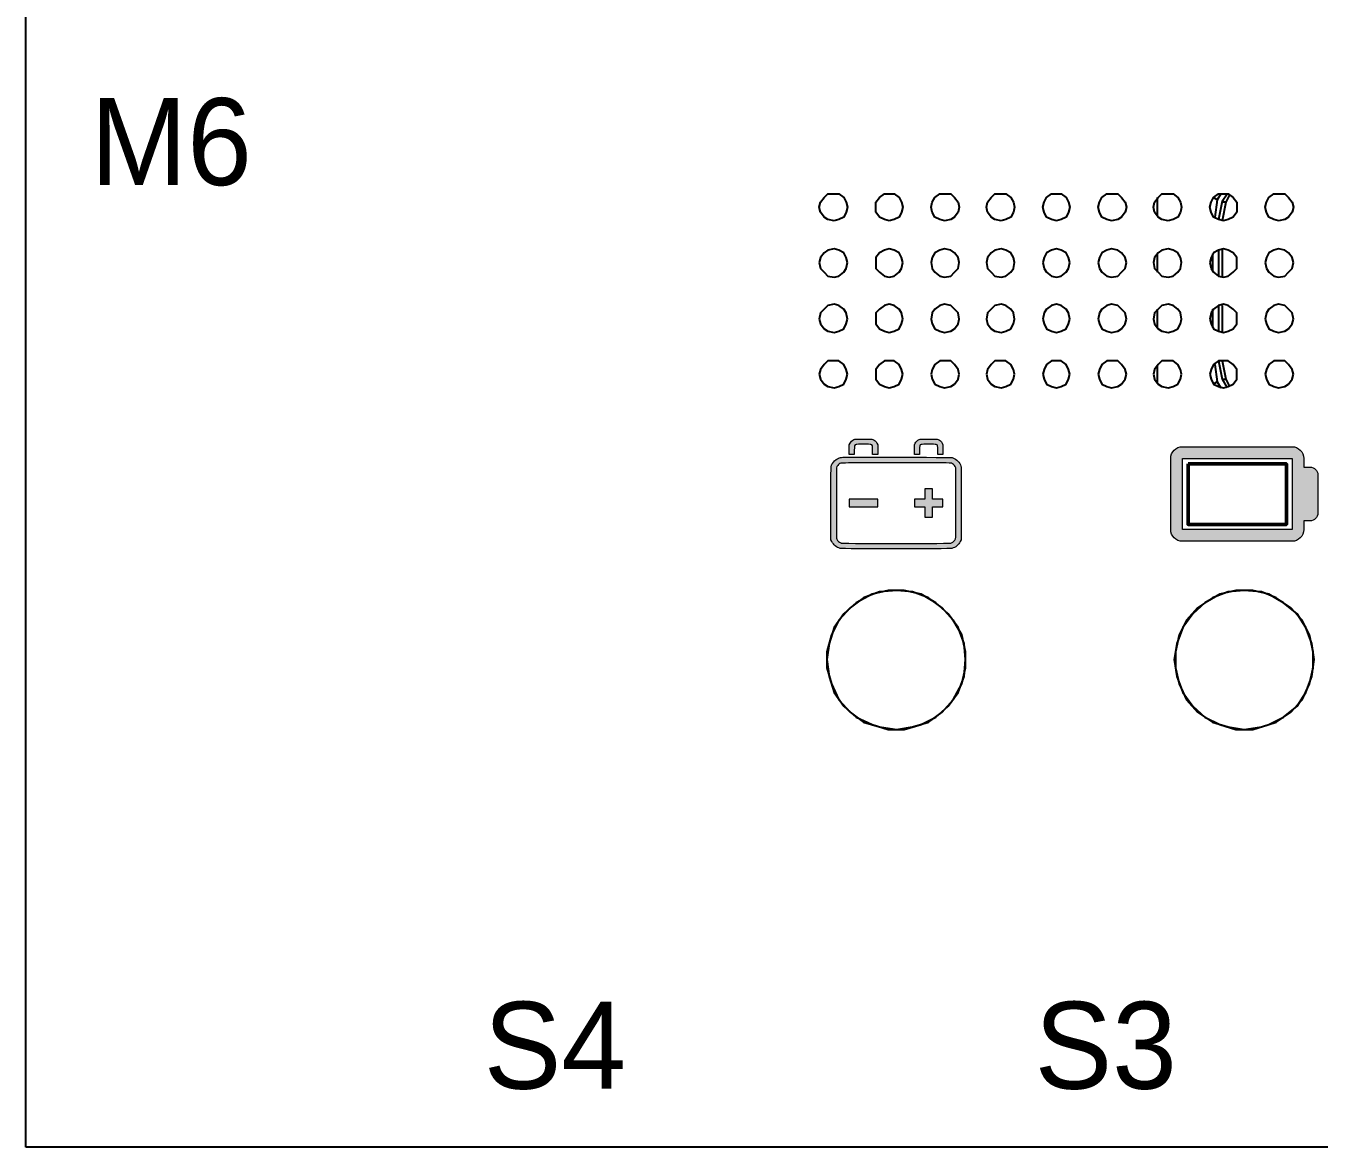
# Model space of a CAD drawing. Header units: inches. Extents: x 45 to 557, y 129 to 755.
# Drawn here: x 264.9 to 370.2, y 345.2 to 436.5 of the extents above; entities that cross this region are included whole.
import ezdxf

# ---------------------------------------------------------------- set-up
doc = ezdxf.new("R2010")
doc.units = ezdxf.units.IN
doc.header["$MEASUREMENT"] = 0
doc.layers.add('Brain', color=7, linetype='Continuous')
doc.layers.add('Silk screen', color=7, linetype='Continuous')

# ---------------------------------------------------------------- blocks, each defined once
blk = doc.blocks.new('block 22')
at = {"layer": 'Silk screen', "true_color": 0xffffff}
h = blk.add_hatch(color=7, dxfattribs=at)
h.dxf.hatch_style = 2
edge = h.paths.add_edge_path()
edge.add_spline(control_points=[(332.32, 402.79), (332.17, 402.73), (332.07, 402.63), (332, 402.49), (332, 402.49), (331.93, 402.36), (331.93, 402.36), (331.93, 402.36), (331.93, 401.96), (331.93, 401.96), (331.93, 401.96), (331.93, 401.56), (331.93, 401.56), (331.93, 401.56), (332.14, 401.56), (332.14, 401.56), (332.14, 401.56), (332.35, 401.56), (332.35, 401.56), (332.35, 401.56), (332.35, 401.9), (332.35, 401.9), (332.35, 402.3), (332.36, 402.36), (332.49, 402.39), (332.53, 402.4), (332.79, 402.41), (333.1, 402.41), (333.4, 402.41), (333.66, 402.4), (333.7, 402.39), (333.83, 402.36), (333.84, 402.3), (333.84, 401.9), (333.84, 401.9), (333.84, 401.56), (333.84, 401.56), (333.84, 401.56), (334.05, 401.56), (334.05, 401.56), (334.05, 401.56), (334.26, 401.56), (334.26, 401.56), (334.26, 401.56), (334.26, 401.96), (334.26, 401.96), (334.26, 401.96), (334.26, 402.36), (334.26, 402.36), (334.26, 402.36), (334.19, 402.49), (334.19, 402.49), (334.12, 402.64), (334.02, 402.73), (333.86, 402.79), (333.77, 402.82), (333.7, 402.83), (333.09, 402.83), (332.49, 402.82), (332.41, 402.82), (332.32, 402.79)], knot_values=[0, 0, 0, 0, 1, 1, 1, 2, 2, 2, 3, 3, 3, 4, 4, 4, 5, 5, 5, 6, 6, 6, 7, 7, 7, 8, 8, 8, 9, 9, 9, 10, 10, 10, 11, 11, 11, 12, 12, 12, 13, 13, 13, 14, 14, 14, 15, 15, 15, 16, 16, 16, 17, 17, 17, 18, 18, 18, 19, 19, 19, 20, 20, 20, 20], degree=3, periodic=1)
h = blk.add_hatch(color=7, dxfattribs=at)
h.dxf.hatch_style = 2
edge = h.paths.add_edge_path()
edge.add_spline(control_points=[(337.63, 402.79), (337.48, 402.73), (337.38, 402.63), (337.31, 402.49), (337.31, 402.49), (337.24, 402.36), (337.24, 402.36), (337.24, 402.36), (337.24, 401.96), (337.24, 401.96), (337.24, 401.96), (337.24, 401.56), (337.24, 401.56), (337.24, 401.56), (337.45, 401.56), (337.45, 401.56), (337.45, 401.56), (337.66, 401.56), (337.66, 401.56), (337.66, 401.56), (337.66, 401.9), (337.66, 401.9), (337.66, 402.3), (337.67, 402.36), (337.8, 402.39), (337.84, 402.4), (338.1, 402.41), (338.41, 402.41), (338.71, 402.41), (338.97, 402.4), (339.01, 402.39), (339.14, 402.36), (339.15, 402.3), (339.15, 401.9), (339.15, 401.9), (339.15, 401.56), (339.15, 401.56), (339.15, 401.56), (339.36, 401.56), (339.36, 401.56), (339.36, 401.56), (339.57, 401.56), (339.57, 401.56), (339.57, 401.56), (339.57, 401.96), (339.57, 401.96), (339.57, 401.96), (339.57, 402.36), (339.57, 402.36), (339.57, 402.36), (339.5, 402.49), (339.5, 402.49), (339.43, 402.64), (339.33, 402.73), (339.17, 402.79), (339.08, 402.82), (339.01, 402.83), (338.4, 402.83), (337.8, 402.82), (337.72, 402.82), (337.63, 402.79)], knot_values=[0, 0, 0, 0, 1, 1, 1, 2, 2, 2, 3, 3, 3, 4, 4, 4, 5, 5, 5, 6, 6, 6, 7, 7, 7, 8, 8, 8, 9, 9, 9, 10, 10, 10, 11, 11, 11, 12, 12, 12, 13, 13, 13, 14, 14, 14, 15, 15, 15, 16, 16, 16, 17, 17, 17, 18, 18, 18, 19, 19, 19, 20, 20, 20, 20], degree=3, periodic=1)
h = blk.add_hatch(color=7, dxfattribs=at)
h.dxf.hatch_style = 2
edge = h.paths.add_edge_path()
edge.add_spline(control_points=[(331.31, 401.34), (331.2, 401.32), (331.07, 401.28), (330.97, 401.23), (330.84, 401.17), (330.64, 400.98), (330.57, 400.85), (330.43, 400.61), (330.44, 400.81), (330.44, 397.58), (330.44, 397.58), (330.45, 394.64), (330.45, 394.64), (330.45, 394.64), (330.53, 394.48), (330.53, 394.48), (330.66, 394.21), (330.9, 394.01), (331.2, 393.93), (331.35, 393.88), (340.15, 393.88), (340.3, 393.93), (340.6, 394.01), (340.84, 394.21), (340.97, 394.48), (340.97, 394.48), (341.05, 394.64), (341.05, 394.64), (341.05, 394.64), (341.06, 397.58), (341.06, 397.58), (341.06, 400.22), (341.06, 400.52), (341.03, 400.63), (340.94, 400.94), (340.69, 401.19), (340.36, 401.31), (340.27, 401.34), (339.89, 401.34), (335.81, 401.35), (333.36, 401.35), (331.34, 401.35), (331.31, 401.34)], knot_values=[0, 0, 0, 0, 1, 1, 1, 2, 2, 2, 3, 3, 3, 4, 4, 4, 5, 5, 5, 6, 6, 6, 7, 7, 7, 8, 8, 8, 9, 9, 9, 10, 10, 10, 11, 11, 11, 12, 12, 12, 13, 13, 13, 14, 14, 14, 14], degree=3, periodic=1)
edge = h.paths.add_edge_path()
edge.add_spline(control_points=[(340.26, 400.86), (340.38, 400.82), (340.5, 400.72), (340.56, 400.6), (340.56, 400.6), (340.61, 400.49), (340.61, 400.49), (340.61, 400.49), (340.62, 397.66), (340.62, 397.66), (340.63, 394.84), (340.63, 394.82), (340.58, 394.71), (340.53, 394.56), (340.41, 394.44), (340.26, 394.38), (340.15, 394.34), (340.13, 394.34), (335.75, 394.34), (331.39, 394.34), (331.35, 394.34), (331.24, 394.38), (331.11, 394.44), (330.99, 394.54), (330.93, 394.67), (330.93, 394.67), (330.89, 394.77), (330.89, 394.77), (330.89, 394.77), (330.89, 397.63), (330.89, 397.63), (330.89, 397.63), (330.89, 400.49), (330.89, 400.49), (330.89, 400.49), (330.94, 400.6), (330.94, 400.6), (330.97, 400.65), (331.03, 400.73), (331.07, 400.77), (331.23, 400.9), (330.87, 400.89), (335.74, 400.9), (339.69, 400.9), (340.17, 400.89), (340.26, 400.86)], knot_values=[0, 0, 0, 0, 1, 1, 1, 2, 2, 2, 3, 3, 3, 4, 4, 4, 5, 5, 5, 6, 6, 6, 7, 7, 7, 8, 8, 8, 9, 9, 9, 10, 10, 10, 11, 11, 11, 12, 12, 12, 13, 13, 13, 14, 14, 14, 15, 15, 15, 15], degree=3, periodic=1)
h = blk.add_hatch(color=7, dxfattribs=at)
h.dxf.hatch_style = 2
h.paths.add_polyline_path([(338.09, 398.37), (338.09, 397.95), (337.67, 397.95), (337.24, 397.95), (337.24, 397.63), (337.24, 397.31), (337.67, 397.31), (338.09, 397.31), (338.09, 396.88), (338.09, 396.46), (338.41, 396.46), (338.72, 396.46), (338.72, 396.88), (338.72, 397.31), (339.14, 397.31), (339.57, 397.31), (339.57, 397.63), (339.57, 397.95), (339.14, 397.95), (338.72, 397.95), (338.72, 398.37), (338.72, 398.78), (338.41, 398.78), (338.09, 398.78)])
h = blk.add_hatch(color=7, dxfattribs=at)
h.dxf.hatch_style = 2
h.paths.add_polyline_path([(331.93, 397.63), (331.93, 397.31), (333.1, 397.31), (334.26, 397.31), (334.26, 397.63), (334.26, 397.95), (333.1, 397.95), (331.93, 397.95)])
at = {"layer": 'Silk screen', "color": 7, "lineweight": 9, "true_color": 0xffffff}
for points in [[(338.09, 398.37), (338.09, 397.95), (337.67, 397.95), (337.24, 397.95), (337.24, 397.63), (337.24, 397.31), (337.67, 397.31), (338.09, 397.31), (338.09, 396.88), (338.09, 396.46), (338.41, 396.46), (338.72, 396.46), (338.72, 396.88), (338.72, 397.31), (339.14, 397.31), (339.57, 397.31), (339.57, 397.63), (339.57, 397.95), (339.14, 397.95), (338.72, 397.95), (338.72, 398.37), (338.72, 398.78), (338.41, 398.78), (338.09, 398.78), (338.09, 398.37)], [(331.93, 397.63), (331.93, 397.31), (333.1, 397.31), (334.26, 397.31), (334.26, 397.63), (334.26, 397.95), (333.1, 397.95), (331.93, 397.95), (331.93, 397.63)]]:
    blk.add_lwpolyline(points, dxfattribs=at)
for points, knots in [([(332.32, 402.79), (332.17, 402.73), (332.07, 402.63), (332, 402.49), (332, 402.49), (331.93, 402.36), (331.93, 402.36), (331.93, 402.36), (331.93, 401.96), (331.93, 401.96), (331.93, 401.96), (331.93, 401.56), (331.93, 401.56), (331.93, 401.56), (332.14, 401.56), (332.14, 401.56), (332.14, 401.56), (332.35, 401.56), (332.35, 401.56), (332.35, 401.56), (332.35, 401.9), (332.35, 401.9), (332.35, 402.3), (332.36, 402.36), (332.49, 402.39), (332.53, 402.4), (332.79, 402.41), (333.1, 402.41), (333.4, 402.41), (333.66, 402.4), (333.7, 402.39), (333.83, 402.36), (333.84, 402.3), (333.84, 401.9), (333.84, 401.9), (333.84, 401.56), (333.84, 401.56), (333.84, 401.56), (334.05, 401.56), (334.05, 401.56), (334.05, 401.56), (334.26, 401.56), (334.26, 401.56), (334.26, 401.56), (334.26, 401.96), (334.26, 401.96), (334.26, 401.96), (334.26, 402.36), (334.26, 402.36), (334.26, 402.36), (334.19, 402.49), (334.19, 402.49), (334.12, 402.64), (334.02, 402.73), (333.86, 402.79), (333.77, 402.82), (333.7, 402.83), (333.09, 402.83), (332.49, 402.82), (332.41, 402.82), (332.32, 402.79)], [0, 0, 0, 0, 1, 1, 1, 2, 2, 2, 3, 3, 3, 4, 4, 4, 5, 5, 5, 6, 6, 6, 7, 7, 7, 8, 8, 8, 9, 9, 9, 10, 10, 10, 11, 11, 11, 12, 12, 12, 13, 13, 13, 14, 14, 14, 15, 15, 15, 16, 16, 16, 17, 17, 17, 18, 18, 18, 19, 19, 19, 20, 20, 20, 20]), ([(337.63, 402.79), (337.48, 402.73), (337.38, 402.63), (337.31, 402.49), (337.31, 402.49), (337.24, 402.36), (337.24, 402.36), (337.24, 402.36), (337.24, 401.96), (337.24, 401.96), (337.24, 401.96), (337.24, 401.56), (337.24, 401.56), (337.24, 401.56), (337.45, 401.56), (337.45, 401.56), (337.45, 401.56), (337.66, 401.56), (337.66, 401.56), (337.66, 401.56), (337.66, 401.9), (337.66, 401.9), (337.66, 402.3), (337.67, 402.36), (337.8, 402.39), (337.84, 402.4), (338.1, 402.41), (338.41, 402.41), (338.71, 402.41), (338.97, 402.4), (339.01, 402.39), (339.14, 402.36), (339.15, 402.3), (339.15, 401.9), (339.15, 401.9), (339.15, 401.56), (339.15, 401.56), (339.15, 401.56), (339.36, 401.56), (339.36, 401.56), (339.36, 401.56), (339.57, 401.56), (339.57, 401.56), (339.57, 401.56), (339.57, 401.96), (339.57, 401.96), (339.57, 401.96), (339.57, 402.36), (339.57, 402.36), (339.57, 402.36), (339.5, 402.49), (339.5, 402.49), (339.43, 402.64), (339.33, 402.73), (339.17, 402.79), (339.08, 402.82), (339.01, 402.83), (338.4, 402.83), (337.8, 402.82), (337.72, 402.82), (337.63, 402.79)], [0, 0, 0, 0, 1, 1, 1, 2, 2, 2, 3, 3, 3, 4, 4, 4, 5, 5, 5, 6, 6, 6, 7, 7, 7, 8, 8, 8, 9, 9, 9, 10, 10, 10, 11, 11, 11, 12, 12, 12, 13, 13, 13, 14, 14, 14, 15, 15, 15, 16, 16, 16, 17, 17, 17, 18, 18, 18, 19, 19, 19, 20, 20, 20, 20]), ([(331.31, 401.34), (331.2, 401.32), (331.07, 401.28), (330.97, 401.23), (330.84, 401.17), (330.64, 400.98), (330.57, 400.85), (330.43, 400.61), (330.44, 400.81), (330.44, 397.58), (330.44, 397.58), (330.45, 394.64), (330.45, 394.64), (330.45, 394.64), (330.53, 394.48), (330.53, 394.48), (330.66, 394.21), (330.9, 394.01), (331.2, 393.93), (331.35, 393.88), (340.15, 393.88), (340.3, 393.93), (340.6, 394.01), (340.84, 394.21), (340.97, 394.48), (340.97, 394.48), (341.05, 394.64), (341.05, 394.64), (341.05, 394.64), (341.06, 397.58), (341.06, 397.58), (341.06, 400.22), (341.06, 400.52), (341.03, 400.63), (340.94, 400.94), (340.69, 401.19), (340.36, 401.31), (340.27, 401.34), (339.89, 401.34), (335.81, 401.35), (333.36, 401.35), (331.34, 401.35), (331.31, 401.34)], [0, 0, 0, 0, 1, 1, 1, 2, 2, 2, 3, 3, 3, 4, 4, 4, 5, 5, 5, 6, 6, 6, 7, 7, 7, 8, 8, 8, 9, 9, 9, 10, 10, 10, 11, 11, 11, 12, 12, 12, 13, 13, 13, 14, 14, 14, 14]), ([(340.26, 400.86), (340.38, 400.82), (340.5, 400.72), (340.56, 400.6), (340.56, 400.6), (340.61, 400.49), (340.61, 400.49), (340.61, 400.49), (340.62, 397.66), (340.62, 397.66), (340.63, 394.84), (340.63, 394.82), (340.58, 394.71), (340.53, 394.56), (340.41, 394.44), (340.26, 394.38), (340.15, 394.34), (340.13, 394.34), (335.75, 394.34), (331.39, 394.34), (331.35, 394.34), (331.24, 394.38), (331.11, 394.44), (330.99, 394.54), (330.93, 394.67), (330.93, 394.67), (330.89, 394.77), (330.89, 394.77), (330.89, 394.77), (330.89, 397.63), (330.89, 397.63), (330.89, 397.63), (330.89, 400.49), (330.89, 400.49), (330.89, 400.49), (330.94, 400.6), (330.94, 400.6), (330.97, 400.65), (331.03, 400.73), (331.07, 400.77), (331.23, 400.9), (330.87, 400.89), (335.74, 400.9), (339.69, 400.9), (340.17, 400.89), (340.26, 400.86)], [0, 0, 0, 0, 1, 1, 1, 2, 2, 2, 3, 3, 3, 4, 4, 4, 5, 5, 5, 6, 6, 6, 7, 7, 7, 8, 8, 8, 9, 9, 9, 10, 10, 10, 11, 11, 11, 12, 12, 12, 13, 13, 13, 14, 14, 14, 15, 15, 15, 15])]:
    blk.add_open_spline(points, degree=3, knots=knots, dxfattribs=at)
blk = doc.blocks.new('block 21')
at = {"layer": 'Silk screen'}
blk.add_blockref('block 22', (0, 0), dxfattribs=at)
blk = doc.blocks.new('block 23')
at = {"layer": 'Silk screen', "true_color": 0xffffff}
h = blk.add_hatch(color=7, dxfattribs=at)
h.dxf.hatch_style = 2
edge = h.paths.add_edge_path()
edge.add_spline(control_points=[(368.94, 395.47), (368.94, 395.47), (368.94, 396.17), (368.94, 396.17), (368.94, 396.17), (369.45, 396.17), (369.45, 396.17), (369.8, 396.17), (370.09, 396.46), (370.09, 396.81), (370.09, 396.81), (370.09, 399.91), (370.09, 399.91), (370.09, 400.27), (369.8, 400.55), (369.45, 400.55), (369.45, 400.55), (368.94, 400.55), (368.94, 400.55), (368.94, 400.55), (368.94, 401.25), (368.94, 401.25), (368.94, 401.78), (368.51, 402.21), (367.99, 402.21), (367.99, 402.21), (359.06, 402.21), (359.06, 402.21), (358.54, 402.21), (358.11, 401.78), (358.11, 401.25), (358.11, 401.25), (358.11, 395.47), (358.11, 395.47), (358.11, 394.94), (358.54, 394.51), (359.06, 394.51), (359.06, 394.51), (367.99, 394.51), (367.99, 394.51), (368.51, 394.51), (368.94, 394.94), (368.94, 395.47)], knot_values=[0, 0, 0, 0, 1, 1, 1, 2, 2, 2, 3, 3, 3, 4, 4, 4, 5, 5, 5, 6, 6, 6, 7, 7, 7, 8, 8, 8, 9, 9, 9, 10, 10, 10, 11, 11, 11, 12, 12, 12, 13, 13, 13, 14, 14, 14, 14], degree=3, periodic=1)
h.paths.add_polyline_path([(359.06, 401.25), (367.99, 401.25), (367.99, 395.47), (359.06, 395.47)])
at = {"layer": 'Silk screen', "lineweight": 0}
blk.add_lwpolyline([(359.06, 401.25), (367.99, 401.25), (367.99, 395.47), (359.06, 395.47), (359.06, 401.25)], dxfattribs=at)
at = {"layer": 'Silk screen', "color": 18, "lineweight": 50, "true_color": 0x000000}
blk.add_lwpolyline([(359.52, 400.81), (367.53, 400.81), (367.53, 395.88), (359.52, 395.88), (359.52, 400.81)], dxfattribs=at)
at = {"layer": 'Silk screen', "lineweight": 0}
blk.add_open_spline([(368.94, 395.47), (368.94, 395.47), (368.94, 396.17), (368.94, 396.17), (368.94, 396.17), (369.45, 396.17), (369.45, 396.17), (369.8, 396.17), (370.09, 396.46), (370.09, 396.81), (370.09, 396.81), (370.09, 399.91), (370.09, 399.91), (370.09, 400.27), (369.8, 400.55), (369.45, 400.55), (369.45, 400.55), (368.94, 400.55), (368.94, 400.55), (368.94, 400.55), (368.94, 401.25), (368.94, 401.25), (368.94, 401.78), (368.51, 402.21), (367.99, 402.21), (367.99, 402.21), (359.06, 402.21), (359.06, 402.21), (358.54, 402.21), (358.11, 401.78), (358.11, 401.25), (358.11, 401.25), (358.11, 395.47), (358.11, 395.47), (358.11, 394.94), (358.54, 394.51), (359.06, 394.51), (359.06, 394.51), (367.99, 394.51), (367.99, 394.51), (368.51, 394.51), (368.94, 394.94), (368.94, 395.47)], degree=3, knots=[0, 0, 0, 0, 1, 1, 1, 2, 2, 2, 3, 3, 3, 4, 4, 4, 5, 5, 5, 6, 6, 6, 7, 7, 7, 8, 8, 8, 9, 9, 9, 10, 10, 10, 11, 11, 11, 12, 12, 12, 13, 13, 13, 14, 14, 14, 14], dxfattribs=at)
blk = doc.blocks.new('block 26')
at = {"layer": 'Silk screen', "color": 7, "true_color": 0xffffff, "insert": (270.15, 423.4), "char_height": 7.08, "attachment_point": 7}
blk.add_mtext('\\fEthnocentricRg-Regular|b0|i0|c0|p34;\\W1;M6', dxfattribs=at)
blk = doc.blocks.new('block 32')
at = {"layer": 'Silk screen', "color": 7, "true_color": 0xffffff, "insert": (347.03, 349.85), "char_height": 7.08, "attachment_point": 7}
blk.add_mtext('\\fEthnocentricRg-Regular|b0|i0|c0|p34;\\W1;S3', dxfattribs=at)
blk = doc.blocks.new('block 33')
at = {"layer": 'Silk screen', "color": 7, "true_color": 0xffffff, "insert": (302.18, 349.85), "char_height": 7.08, "attachment_point": 7}
blk.add_mtext('\\fEthnocentricRg-Regular|b0|i0|c0|p34;\\W1;S4', dxfattribs=at)

msp = doc.modelspace()

# ---------------------------------------------------------------- linework, layer by layer
at = {"layer": 'Brain', "color": 7, "lineweight": 25, "true_color": 0xffffff}
for points in [[(264.9, 345.2), (264.9, 685.3)], [(330.7, 420.6), (330.2, 420.7), (329.9, 420.9), (329.6, 421.3), (329.5, 421.7), (329.6, 422.1), (329.9, 422.5), (330.2, 422.8), (330.7, 422.8)], [(330.7, 422.8), (331.1, 422.8), (331.5, 422.5), (331.7, 422.1), (331.8, 421.7), (331.7, 421.3), (331.5, 420.9), (331.1, 420.7), (330.7, 420.6)], [(335.2, 420.6), (334.8, 420.7), (334.4, 420.9), (334.1, 421.3), (334.1, 421.7), (334.1, 422.1), (334.4, 422.5), (334.8, 422.8), (335.2, 422.8)], [(335.2, 422.8), (335.6, 422.8), (336, 422.5), (336.2, 422.1), (336.3, 421.7), (336.2, 421.3), (336, 420.9), (335.6, 420.7), (335.2, 420.6)], [(339.7, 420.6), (339.3, 420.7), (338.9, 420.9), (338.7, 421.3), (338.6, 421.7), (338.7, 422.1), (338.9, 422.5), (339.3, 422.8), (339.7, 422.8)], [(339.7, 422.8), (340.2, 422.8), (340.5, 422.5), (340.8, 422.1), (340.9, 421.7), (340.8, 421.3), (340.5, 420.9), (340.2, 420.7), (339.7, 420.6)], [(344.3, 420.6), (343.8, 420.7), (343.5, 420.9), (343.2, 421.3), (343.1, 421.7), (343.2, 422.1), (343.5, 422.5), (343.8, 422.8), (344.3, 422.8)], [(344.3, 422.8), (344.7, 422.8), (345.1, 422.5), (345.3, 422.1), (345.4, 421.7), (345.3, 421.3), (345.1, 420.9), (344.7, 420.7), (344.3, 420.6)], [(348.8, 420.6), (348.4, 420.7), (348, 420.9), (347.8, 421.3), (347.7, 421.7), (347.8, 422.1), (348, 422.5), (348.4, 422.8), (348.8, 422.8)], [(348.8, 422.8), (349.2, 422.8), (349.6, 422.5), (349.8, 422.1), (349.9, 421.7), (349.8, 421.3), (349.6, 420.9), (349.2, 420.7), (348.8, 420.6)], [(353.3, 420.6), (352.9, 420.7), (352.5, 420.9), (352.3, 421.3), (352.2, 421.7), (352.3, 422.1), (352.5, 422.5), (352.9, 422.8), (353.3, 422.8)], [(353.3, 422.8), (353.8, 422.8), (354.1, 422.5), (354.4, 422.1), (354.5, 421.7), (354.4, 421.3), (354.1, 420.9), (353.8, 420.7), (353.3, 420.6)], [(357.9, 420.6), (357.4, 420.7), (357.1, 420.9), (356.8, 421.3), (356.7, 421.7), (356.8, 422.1), (357.1, 422.5), (357.4, 422.8), (357.9, 422.8)], [(357, 422.5), (357, 421)], [(357.9, 422.8), (358.3, 422.8), (358.7, 422.5), (358.9, 422.1), (359, 421.7), (358.9, 421.3), (358.7, 420.9), (358.3, 420.7), (357.9, 420.6)], [(362.4, 420.6), (362, 420.7), (361.6, 420.9), (361.4, 421.3), (361.3, 421.7), (361.4, 422.1), (361.6, 422.5), (362, 422.8), (362.4, 422.8)], [(361.9, 422.3), (361.6, 422.5)], [(361.9, 422.3), (361.7, 420.9)], [(362.2, 422.8), (361.9, 422.3)], [(362.3, 422.2), (362.7, 422.8)], [(362.4, 422.8), (362.8, 422.8), (363.2, 422.5), (363.5, 422.1), (363.5, 421.7), (363.5, 421.3), (363.2, 420.9), (362.8, 420.7), (362.4, 420.6)], [(362.9, 422.7), (362.6, 422.1)], [(366.9, 420.6), (366.5, 420.7), (366.1, 420.9), (365.9, 421.3), (365.8, 421.7), (365.9, 422.1), (366.1, 422.5), (366.5, 422.8), (366.9, 422.8)], [(366.9, 422.8), (367.4, 422.8), (367.7, 422.5), (368, 422.1), (368.1, 421.7), (368, 421.3), (367.7, 420.9), (367.4, 420.7), (366.9, 420.6)], [(362.3, 422.2), (362, 420.7)], [(362.6, 422.1), (362.6, 422.1), (362.5, 422.1), (362.4, 422.1), (362.4, 422.2), (362.3, 422.2)], [(362.6, 422.1), (362.3, 420.6)], [(331.8, 417.2), (331.7, 417.6), (331.5, 418), (331.1, 418.2), (330.7, 418.3), (330.2, 418.2), (329.9, 418), (329.6, 417.6), (329.5, 417.2)], [(336.3, 417.2), (336.2, 417.6), (336, 418), (335.6, 418.2), (335.2, 418.3), (334.8, 418.2), (334.4, 418), (334.1, 417.6), (334.1, 417.2)], [(340.9, 417.2), (340.8, 417.6), (340.5, 418), (340.2, 418.2), (339.7, 418.3), (339.3, 418.2), (338.9, 418), (338.7, 417.6), (338.6, 417.2)], [(345.4, 417.2), (345.3, 417.6), (345.1, 418), (344.7, 418.2), (344.3, 418.3), (343.8, 418.2), (343.5, 418), (343.2, 417.6), (343.1, 417.2)], [(349.9, 417.2), (349.8, 417.6), (349.6, 418), (349.2, 418.2), (348.8, 418.3), (348.4, 418.2), (348, 418), (347.8, 417.6), (347.7, 417.2)], [(354.5, 417.2), (354.4, 417.6), (354.1, 418), (353.8, 418.2), (353.3, 418.3), (352.9, 418.2), (352.5, 418), (352.3, 417.6), (352.2, 417.2)], [(359, 417.2), (358.9, 417.6), (358.7, 418), (358.3, 418.2), (357.9, 418.3), (357.4, 418.2), (357.1, 418), (356.8, 417.6), (356.7, 417.2)], [(363.5, 417.2), (363.5, 417.6), (363.2, 418), (362.8, 418.2), (362.4, 418.3), (362, 418.2), (361.6, 418), (361.4, 417.6), (361.3, 417.2)], [(362, 418.2), (362, 416.1)], [(362, 418.2), (362, 416.1)], [(362.3, 418.3), (362.3, 416.1)], [(368.1, 417.2), (368, 417.6), (367.7, 418), (367.4, 418.2), (366.9, 418.3), (366.5, 418.2), (366.1, 418), (365.9, 417.6), (365.8, 417.2)], [(329.5, 417.2), (329.6, 416.7), (329.9, 416.4), (330.2, 416.1), (330.7, 416), (331.1, 416.1), (331.5, 416.4), (331.7, 416.7), (331.8, 417.2)], [(334.1, 417.2), (334.1, 416.7), (334.4, 416.4), (334.8, 416.1), (335.2, 416), (335.6, 416.1), (336, 416.4), (336.2, 416.7), (336.3, 417.2)], [(338.6, 417.2), (338.7, 416.7), (338.9, 416.4), (339.3, 416.1), (339.7, 416), (340.2, 416.1), (340.5, 416.4), (340.8, 416.7), (340.9, 417.2)], [(343.1, 417.2), (343.2, 416.7), (343.5, 416.4), (343.8, 416.1), (344.3, 416), (344.7, 416.1), (345.1, 416.4), (345.3, 416.7), (345.4, 417.2)], [(347.7, 417.2), (347.8, 416.7), (348, 416.4), (348.4, 416.1), (348.8, 416), (349.2, 416.1), (349.6, 416.4), (349.8, 416.7), (349.9, 417.2)], [(352.2, 417.2), (352.3, 416.7), (352.5, 416.4), (352.9, 416.1), (353.3, 416), (353.8, 416.1), (354.1, 416.4), (354.4, 416.7), (354.5, 417.2)], [(356.7, 417.2), (356.8, 416.7), (357.1, 416.4), (357.4, 416.1), (357.9, 416), (358.3, 416.1), (358.7, 416.4), (358.9, 416.7), (359, 417.2)], [(357, 417.9), (357, 416.4)], [(361.3, 417.2), (361.4, 416.7), (361.6, 416.4), (362, 416.1), (362.4, 416), (362.8, 416.1), (363.2, 416.4), (363.5, 416.7), (363.5, 417.2)], [(361.5, 417.9), (361.5, 416.5)], [(365.8, 417.2), (365.9, 416.7), (366.1, 416.4), (366.5, 416.1), (366.9, 416), (367.4, 416.1), (367.7, 416.4), (368, 416.7), (368.1, 417.2)], [(331.8, 412.6), (331.7, 413.1), (331.5, 413.4), (331.1, 413.7), (330.7, 413.8), (330.2, 413.7), (329.9, 413.4), (329.6, 413.1), (329.5, 412.6)], [(336.3, 412.6), (336.2, 413.1), (336, 413.4), (335.6, 413.7), (335.2, 413.8), (334.8, 413.7), (334.4, 413.4), (334.1, 413.1), (334.1, 412.6)], [(340.9, 412.6), (340.8, 413.1), (340.5, 413.4), (340.2, 413.7), (339.7, 413.8), (339.3, 413.7), (338.9, 413.4), (338.7, 413.1), (338.6, 412.6)], [(345.4, 412.6), (345.3, 413.1), (345.1, 413.4), (344.7, 413.7), (344.3, 413.8), (343.8, 413.7), (343.5, 413.4), (343.2, 413.1), (343.1, 412.6)], [(349.9, 412.6), (349.8, 413.1), (349.6, 413.4), (349.2, 413.7), (348.8, 413.8), (348.4, 413.7), (348, 413.4), (347.8, 413.1), (347.7, 412.6)], [(354.5, 412.6), (354.4, 413.1), (354.1, 413.4), (353.8, 413.7), (353.3, 413.8), (352.9, 413.7), (352.5, 413.4), (352.3, 413.1), (352.2, 412.6)], [(359, 412.6), (358.9, 413.1), (358.7, 413.4), (358.3, 413.7), (357.9, 413.8), (357.4, 413.7), (357.1, 413.4), (356.8, 413.1), (356.7, 412.6)], [(357, 413.4), (357, 411.9)], [(363.5, 412.6), (363.5, 413.1), (363.2, 413.4), (362.8, 413.7), (362.4, 413.8), (362, 413.7), (361.6, 413.4), (361.4, 413.1), (361.3, 412.6)], [(361.5, 413.4), (361.5, 411.9)], [(362, 413.7), (362, 411.6)], [(362, 413.7), (362, 411.6)], [(362.3, 413.7), (362.3, 411.5)], [(368.1, 412.6), (368, 413.1), (367.7, 413.4), (367.4, 413.7), (366.9, 413.8), (366.5, 413.7), (366.1, 413.4), (365.9, 413.1), (365.8, 412.6)], [(329.5, 412.6), (329.6, 412.2), (329.9, 411.8), (330.2, 411.6), (330.7, 411.5), (331.1, 411.6), (331.5, 411.8), (331.7, 412.2), (331.8, 412.6)], [(334.1, 412.6), (334.1, 412.2), (334.4, 411.8), (334.8, 411.6), (335.2, 411.5), (335.6, 411.6), (336, 411.8), (336.2, 412.2), (336.3, 412.6)], [(338.6, 412.6), (338.7, 412.2), (338.9, 411.8), (339.3, 411.6), (339.7, 411.5), (340.2, 411.6), (340.5, 411.8), (340.8, 412.2), (340.9, 412.6)], [(343.1, 412.6), (343.2, 412.2), (343.5, 411.8), (343.8, 411.6), (344.3, 411.5), (344.7, 411.6), (345.1, 411.8), (345.3, 412.2), (345.4, 412.6)], [(347.7, 412.6), (347.8, 412.2), (348, 411.8), (348.4, 411.6), (348.8, 411.5), (349.2, 411.6), (349.6, 411.8), (349.8, 412.2), (349.9, 412.6)], [(352.2, 412.6), (352.3, 412.2), (352.5, 411.8), (352.9, 411.6), (353.3, 411.5), (353.8, 411.6), (354.1, 411.8), (354.4, 412.2), (354.5, 412.6)], [(356.7, 412.6), (356.8, 412.2), (357.1, 411.8), (357.4, 411.6), (357.9, 411.5), (358.3, 411.6), (358.7, 411.8), (358.9, 412.2), (359, 412.6)], [(361.3, 412.6), (361.4, 412.2), (361.6, 411.8), (362, 411.6), (362.4, 411.5), (362.8, 411.6), (363.2, 411.8), (363.5, 412.2), (363.5, 412.6)], [(365.8, 412.6), (365.9, 412.2), (366.1, 411.8), (366.5, 411.6), (366.9, 411.5), (367.4, 411.6), (367.7, 411.8), (368, 412.2), (368.1, 412.6)], [(331.8, 408.1), (331.7, 408.5), (331.5, 408.9), (331.1, 409.2), (330.7, 409.2), (330.2, 409.2), (329.9, 408.9), (329.6, 408.5), (329.5, 408.1)], [(336.3, 408.1), (336.2, 408.5), (336, 408.9), (335.6, 409.2), (335.2, 409.2), (334.8, 409.2), (334.4, 408.9), (334.1, 408.5), (334.1, 408.1)], [(340.9, 408.1), (340.8, 408.5), (340.5, 408.9), (340.2, 409.2), (339.7, 409.2), (339.3, 409.2), (338.9, 408.9), (338.7, 408.5), (338.6, 408.1)], [(345.4, 408.1), (345.3, 408.5), (345.1, 408.9), (344.7, 409.2), (344.3, 409.2), (343.8, 409.2), (343.5, 408.9), (343.2, 408.5), (343.1, 408.1)], [(349.9, 408.1), (349.8, 408.5), (349.6, 408.9), (349.2, 409.2), (348.8, 409.2), (348.4, 409.2), (348, 408.9), (347.8, 408.5), (347.7, 408.1)], [(354.5, 408.1), (354.4, 408.5), (354.1, 408.9), (353.8, 409.2), (353.3, 409.2), (352.9, 409.2), (352.5, 408.9), (352.3, 408.5), (352.2, 408.1)], [(359, 408.1), (358.9, 408.5), (358.7, 408.9), (358.3, 409.2), (357.9, 409.2), (357.4, 409.2), (357.1, 408.9), (356.8, 408.5), (356.7, 408.1)], [(357, 408.8), (357, 407.4)], [(363.5, 408.1), (363.5, 408.5), (363.2, 408.9), (362.8, 409.2), (362.4, 409.2), (362, 409.2), (361.6, 408.9), (361.4, 408.5), (361.3, 408.1)], [(361.7, 408.9), (361.9, 407.5)], [(362, 409.2), (362.3, 407.7)], [(362.3, 409.2), (362.6, 407.7)], [(368.1, 408.1), (368, 408.5), (367.7, 408.9), (367.4, 409.2), (366.9, 409.2), (366.5, 409.2), (366.1, 408.9), (365.9, 408.5), (365.8, 408.1)], [(329.5, 408.1), (329.6, 407.7), (329.9, 407.3), (330.2, 407.1), (330.7, 407), (331.1, 407.1), (331.5, 407.3), (331.7, 407.7), (331.8, 408.1)], [(334.1, 408.1), (334.1, 407.7), (334.4, 407.3), (334.8, 407.1), (335.2, 407), (335.6, 407.1), (336, 407.3), (336.2, 407.7), (336.3, 408.1)], [(338.6, 408.1), (338.7, 407.7), (338.9, 407.3), (339.3, 407.1), (339.7, 407), (340.2, 407.1), (340.5, 407.3), (340.8, 407.7), (340.9, 408.1)], [(343.1, 408.1), (343.2, 407.7), (343.5, 407.3), (343.8, 407.1), (344.3, 407), (344.7, 407.1), (345.1, 407.3), (345.3, 407.7), (345.4, 408.1)], [(347.7, 408.1), (347.8, 407.7), (348, 407.3), (348.4, 407.1), (348.8, 407), (349.2, 407.1), (349.6, 407.3), (349.8, 407.7), (349.9, 408.1)], [(352.2, 408.1), (352.3, 407.7), (352.5, 407.3), (352.9, 407.1), (353.3, 407), (353.8, 407.1), (354.1, 407.3), (354.4, 407.7), (354.5, 408.1)], [(356.7, 408.1), (356.8, 407.7), (357.1, 407.3), (357.4, 407.1), (357.9, 407), (358.3, 407.1), (358.7, 407.3), (358.9, 407.7), (359, 408.1)], [(361.3, 408.1), (361.4, 407.7), (361.6, 407.3), (362, 407.1), (362.4, 407), (362.8, 407.1), (363.2, 407.3), (363.5, 407.7), (363.5, 408.1)], [(361.9, 407.5), (361.6, 407.3)], [(361.9, 407.5), (362.2, 407)], [(362.3, 407.7), (362.7, 407)], [(362.3, 407.7), (362.3, 407.7), (362.4, 407.7), (362.5, 407.7), (362.6, 407.7)], [(362.6, 407.7), (362.9, 407.1)], [(365.8, 408.1), (365.9, 407.7), (366.1, 407.3), (366.5, 407.1), (366.9, 407), (367.4, 407.1), (367.7, 407.3), (368, 407.7), (368.1, 408.1)], [(335.8, 390.5), (334.4, 390.4), (333.1, 389.9), (332, 389.1), (331.1, 388.1), (330.5, 386.9), (330.1, 385.5), (330.1, 384.2), (330.5, 382.9), (331.1, 381.6), (332, 380.6), (333.1, 379.8), (334.4, 379.4), (335.8, 379.2)], [(341.4, 384.9), (341.3, 386.2), (340.8, 387.5), (340, 388.6), (339, 389.5), (337.8, 390.2), (336.4, 390.5), (335.1, 390.5), (333.8, 390.2), (332.5, 389.5), (331.5, 388.6), (330.7, 387.5), (330.3, 386.2), (330.1, 384.9)], [(335.8, 379.2), (337.1, 379.4), (338.4, 379.8), (339.5, 380.6), (340.4, 381.6), (341.1, 382.9), (341.4, 384.2), (341.4, 385.5), (341.1, 386.9), (340.4, 388.1), (339.5, 389.1), (338.4, 389.9), (337.1, 390.4), (335.8, 390.5)], [(369.8, 384.9), (369.6, 386.2), (369.1, 387.5), (368.4, 388.6), (367.3, 389.5), (366.1, 390.2), (364.8, 390.5), (363.4, 390.5), (362.1, 390.2), (360.9, 389.5), (359.9, 388.6), (359.1, 387.5), (358.6, 386.2), (358.4, 384.9)], [(364.1, 390.5), (362.8, 390.4), (361.5, 389.9), (360.3, 389.1), (359.4, 388.1), (358.8, 386.9), (358.5, 385.5), (358.5, 384.2), (358.8, 382.9), (359.4, 381.6), (360.3, 380.6), (361.5, 379.8), (362.8, 379.4), (364.1, 379.2)], [(364.1, 379.2), (365.5, 379.4), (366.7, 379.8), (367.9, 380.6), (368.8, 381.6), (369.4, 382.9), (369.7, 384.2), (369.7, 385.5), (369.4, 386.9), (368.8, 388.1), (367.9, 389.1), (366.7, 389.9), (365.5, 390.4), (364.1, 390.5)], [(330.1, 384.9), (330.3, 383.5), (330.7, 382.2), (331.5, 381.1), (332.5, 380.2), (333.8, 379.6), (335.1, 379.2), (336.4, 379.2), (337.8, 379.6), (339, 380.2), (340, 381.1), (340.8, 382.2), (341.3, 383.5), (341.4, 384.9)], [(358.4, 384.9), (358.6, 383.5), (359.1, 382.2), (359.9, 381.1), (360.9, 380.2), (362.1, 379.6), (363.4, 379.2), (364.8, 379.2), (366.1, 379.6), (367.3, 380.2), (368.4, 381.1), (369.1, 382.2), (369.6, 383.5), (369.8, 384.9)], [(491.7, 345.2), (264.9, 345.2)]]:
    msp.add_lwpolyline(points, dxfattribs=at)

# ---------------------------------------------------------------- block references
at = {"layer": 'Silk screen'}
for name in ['block 26', 'block 21', 'block 23', 'block 33', 'block 32']:
    msp.add_blockref(name, (0, 0), dxfattribs=at)

doc.saveas('drawing.dxf')
